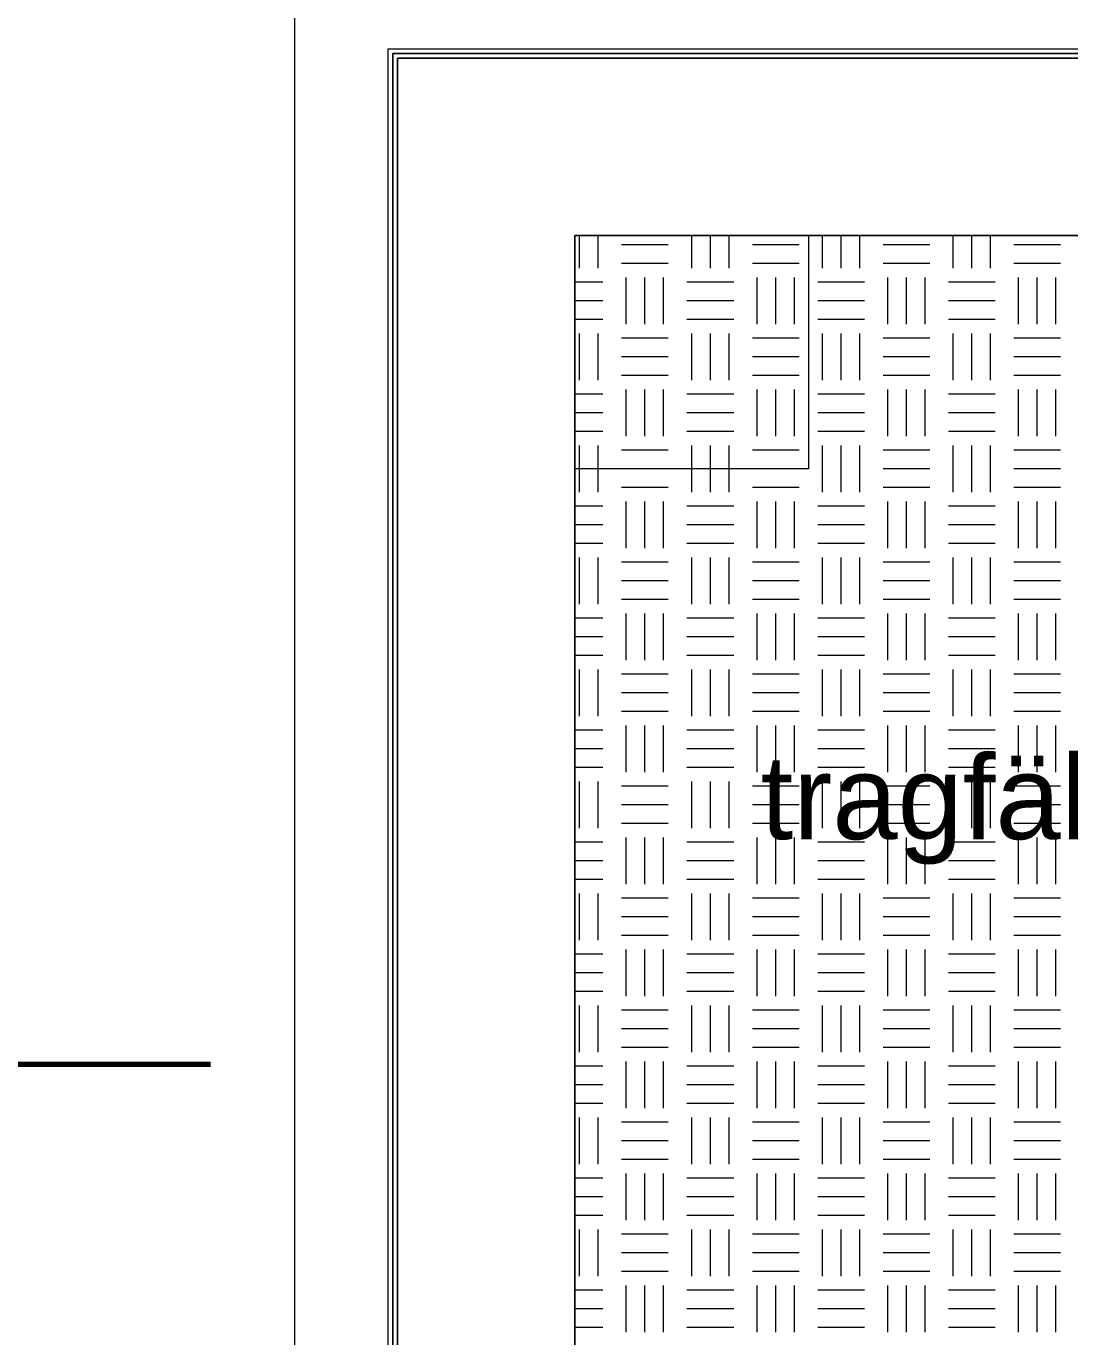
# Model space of a CAD drawing. Extents: x -1907 to 937, y -179 to 966.
# Drawn here: x -462.22 to -439.86, y 247.05 to 275.13 of the extents above; entities that cross this region are included whole.
import ezdxf
from ezdxf.lldxf.tags import DXFTag

# ---------------------------------------------------------------- set-up
doc = ezdxf.new("R2010")
doc.units = 0
doc.layers.get('0').update_dxf_attribs({"lineweight": 13})
for name, color, linetype, lineweight in [('A-DETL-____-HDLN', 7, '_Verdeckte Linien_', 9), ('A-FLOR-____-OTLN', 7, 'Continuous', 9), ('A-GENM-____-OTLN', 7, 'Continuous', 9), ('Text', 7, 'Continuous', 5)]:
    doc.layers.add(name, color=color, linetype=linetype, lineweight=lineweight)
doc.layers.add('G-____-____-SYMB', color=7, linetype='Strichpunkt - Weit', lineweight=5, true_color=0x008080)
doc.styles.get("Standard").update_dxf_attribs({"font": 'arial.ttf'})
tags = doc.linetypes.add('_Schnittlinie_', pattern=[0.3, 0.15, -0.05, 0.05, -0.05]).pattern_tags.tags
tags[10:11] = [DXFTag(74, 4), DXFTag(75, 0), DXFTag(340, '0'), DXFTag(46, 1.0), DXFTag(50, 0.0), DXFTag(44, 0.0), DXFTag(45, 0.0)]
tags[8:9] = [DXFTag(74, 4), DXFTag(75, 0), DXFTag(340, '0'), DXFTag(46, 1.0), DXFTag(50, 0.0), DXFTag(44, 0.0), DXFTag(45, 0.0)]
tags[6:7] = [DXFTag(74, 4), DXFTag(75, 0), DXFTag(340, '0'), DXFTag(46, 1.0), DXFTag(50, 0.0), DXFTag(44, 0.0), DXFTag(45, 0.0)]
tags[4:5] = [DXFTag(74, 4), DXFTag(75, 0), DXFTag(340, '0'), DXFTag(46, 1.0), DXFTag(50, 0.0), DXFTag(44, 0.0), DXFTag(45, 0.0)]
tags = doc.linetypes.add('_Verdeckte Linien_', pattern=[0.15, 0.1, -0.05]).pattern_tags.tags
tags[6:7] = [DXFTag(74, 4), DXFTag(75, 0), DXFTag(340, '0'), DXFTag(46, 1.0), DXFTag(50, 0.0), DXFTag(44, 0.0), DXFTag(45, 0.0)]
tags[4:5] = [DXFTag(74, 4), DXFTag(75, 0), DXFTag(340, '0'), DXFTag(46, 1.0), DXFTag(50, 0.0), DXFTag(44, 0.0), DXFTag(45, 0.0)]
tags = doc.linetypes.add('Strichpunkt - Weit', pattern=[0.5, 0.2, -0.15, 0, -0.15]).pattern_tags.tags
tags[10:11] = [DXFTag(74, 4), DXFTag(75, 0), DXFTag(340, '0'), DXFTag(46, 1.0), DXFTag(50, 0.0), DXFTag(44, 0.0), DXFTag(45, 0.0)]
tags[8:9] = [DXFTag(74, 4), DXFTag(75, 0), DXFTag(340, '0'), DXFTag(46, 1.0), DXFTag(50, 0.0), DXFTag(44, 0.0), DXFTag(45, 0.0)]
tags[6:7] = [DXFTag(74, 4), DXFTag(75, 0), DXFTag(340, '0'), DXFTag(46, 1.0), DXFTag(50, 0.0), DXFTag(44, 0.0), DXFTag(45, 0.0)]
tags[4:5] = [DXFTag(74, 4), DXFTag(75, 0), DXFTag(340, '0'), DXFTag(46, 1.0), DXFTag(50, 0.0), DXFTag(44, 0.0), DXFTag(45, 0.0)]

# ---------------------------------------------------------------- blocks, each defined once
blk = doc.blocks.new('Referenz-A0UJ2810XE', base_point=(-1920.131, -159.413))
at = {"layer": 'A-DETL-____-HDLN', "color": 0, "linetype": '_Verdeckte Linien_', "ltscale": 0.13}
for p, q in [((-456.461, 218.65), (-456.461, 276.65)), ((-404.461, 270.65), (-450.461, 270.65)), ((-450.461, 270.65), (-450.461, 224.65))]:
    blk.add_line(p, q, dxfattribs=at)
at = {"layer": 'A-FLOR-____-OTLN', "color": 0, "linetype": 'Continuous', "ltscale": 0.13}
for p, q in [((-454.461, 224.65), (-454.461, 274.65)), ((-454.461, 274.65), (-400.461, 274.65)), ((-404.461, 270.65), (-450.461, 270.65)), ((-450.461, 270.65), (-450.461, 228.65)), ((-445.461, 270.65), (-445.461, 265.65)), ((-445.461, 265.65), (-450.461, 265.65))]:
    blk.add_line(p, q, dxfattribs=at)
at = {"layer": 'A-GENM-____-OTLN', "color": 0, "linetype": 'Continuous', "ltscale": 0.13}
for p, q in [((-454.461, 224.65), (-454.461, 274.65)), ((-454.461, 274.65), (-400.461, 274.65)), ((-454.361, 224.75), (-454.361, 274.55)), ((-454.361, 274.55), (-400.561, 274.55)), ((-454.361, 274.55), (-454.361, 224.75)), ((-400.561, 274.55), (-454.361, 274.55)), ((-454.261, 224.85), (-454.261, 274.45)), ((-454.261, 274.45), (-400.661, 274.45)), ((-400.661, 274.45), (-454.261, 274.45)), ((-454.261, 274.45), (-454.261, 224.85)), ((-450.461, 228.65), (-450.461, 270.65)), ((-450.461, 270.65), (-404.461, 270.65)), ((-404.461, 270.65), (-450.461, 270.65)), ((-450.461, 270.65), (-450.461, 228.65)), ((-450.361, 269.95), (-450.361, 270.65)), ((-449.961, 269.95), (-449.961, 270.65)), ((-448.461, 270.45), (-449.461, 270.45)), ((-447.961, 269.95), (-447.961, 270.65)), ((-447.561, 269.95), (-447.561, 270.65)), ((-447.161, 269.95), (-447.161, 270.65)), ((-445.661, 270.45), (-446.661, 270.45)), ((-445.161, 269.95), (-445.161, 270.65)), ((-444.761, 269.95), (-444.761, 270.65)), ((-444.361, 269.95), (-444.361, 270.65)), ((-442.861, 270.45), (-443.861, 270.45)), ((-442.361, 269.95), (-442.361, 270.65)), ((-441.961, 269.95), (-441.961, 270.65)), ((-441.561, 269.95), (-441.561, 270.65)), ((-440.061, 270.45), (-441.061, 270.45)), ((-448.461, 270.05), (-449.461, 270.05)), ((-445.661, 270.05), (-446.661, 270.05)), ((-442.861, 270.05), (-443.861, 270.05)), ((-440.061, 270.05), (-441.061, 270.05)), ((-449.861, 269.65), (-450.461, 269.65)), ((-449.361, 268.75), (-449.361, 269.75)), ((-448.961, 268.75), (-448.961, 269.75)), ((-448.561, 268.75), (-448.561, 269.75)), ((-447.061, 269.65), (-448.061, 269.65)), ((-446.561, 268.75), (-446.561, 269.75)), ((-446.161, 268.75), (-446.161, 269.75)), ((-445.761, 268.75), (-445.761, 269.75)), ((-444.261, 269.65), (-445.261, 269.65)), ((-443.761, 268.75), (-443.761, 269.75)), ((-443.361, 268.75), (-443.361, 269.75)), ((-442.961, 268.75), (-442.961, 269.75)), ((-441.461, 269.65), (-442.461, 269.65)), ((-440.961, 268.75), (-440.961, 269.75)), ((-440.561, 268.75), (-440.561, 269.75)), ((-440.161, 268.75), (-440.161, 269.75)), ((-449.861, 269.25), (-450.461, 269.25)), ((-447.061, 269.25), (-448.061, 269.25)), ((-444.261, 269.25), (-445.261, 269.25)), ((-441.461, 269.25), (-442.461, 269.25)), ((-449.861, 268.85), (-450.461, 268.85)), ((-447.061, 268.85), (-448.061, 268.85)), ((-444.261, 268.85), (-445.261, 268.85)), ((-441.461, 268.85), (-442.461, 268.85)), ((-450.361, 267.55), (-450.361, 268.55)), ((-449.961, 267.55), (-449.961, 268.55)), ((-447.961, 267.55), (-447.961, 268.55)), ((-447.561, 267.55), (-447.561, 268.55)), ((-447.161, 267.55), (-447.161, 268.55)), ((-445.161, 267.55), (-445.161, 268.55)), ((-444.761, 267.55), (-444.761, 268.55)), ((-444.361, 267.55), (-444.361, 268.55)), ((-442.361, 267.55), (-442.361, 268.55)), ((-441.961, 267.55), (-441.961, 268.55)), ((-441.561, 267.55), (-441.561, 268.55)), ((-448.461, 268.45), (-449.461, 268.45)), ((-445.661, 268.45), (-446.661, 268.45)), ((-442.861, 268.45), (-443.861, 268.45)), ((-440.061, 268.45), (-441.061, 268.45)), ((-448.461, 268.05), (-449.461, 268.05)), ((-445.661, 268.05), (-446.661, 268.05)), ((-442.861, 268.05), (-443.861, 268.05)), ((-440.061, 268.05), (-441.061, 268.05)), ((-448.461, 267.65), (-449.461, 267.65)), ((-445.661, 267.65), (-446.661, 267.65)), ((-442.861, 267.65), (-443.861, 267.65)), ((-440.061, 267.65), (-441.061, 267.65)), ((-449.361, 266.35), (-449.361, 267.35)), ((-448.961, 266.35), (-448.961, 267.35)), ((-448.561, 266.35), (-448.561, 267.35)), ((-446.561, 266.35), (-446.561, 267.35)), ((-446.161, 266.35), (-446.161, 267.35)), ((-445.761, 266.35), (-445.761, 267.35)), ((-443.761, 266.35), (-443.761, 267.35)), ((-443.361, 266.35), (-443.361, 267.35)), ((-442.961, 266.35), (-442.961, 267.35)), ((-440.961, 266.35), (-440.961, 267.35)), ((-440.561, 266.35), (-440.561, 267.35)), ((-440.161, 266.35), (-440.161, 267.35)), ((-449.861, 267.25), (-450.461, 267.25)), ((-447.061, 267.25), (-448.061, 267.25)), ((-444.261, 267.25), (-445.261, 267.25)), ((-441.461, 267.25), (-442.461, 267.25)), ((-449.861, 266.85), (-450.461, 266.85)), ((-447.061, 266.85), (-448.061, 266.85)), ((-444.261, 266.85), (-445.261, 266.85)), ((-441.461, 266.85), (-442.461, 266.85)), ((-449.861, 266.45), (-450.461, 266.45)), ((-447.061, 266.45), (-448.061, 266.45)), ((-444.261, 266.45), (-445.261, 266.45)), ((-441.461, 266.45), (-442.461, 266.45)), ((-450.361, 265.15), (-450.361, 266.15)), ((-449.961, 265.15), (-449.961, 266.15)), ((-448.461, 266.05), (-449.461, 266.05)), ((-447.961, 265.15), (-447.961, 266.15)), ((-447.561, 265.15), (-447.561, 266.15)), ((-447.161, 265.15), (-447.161, 266.15)), ((-445.661, 266.05), (-446.661, 266.05)), ((-445.161, 265.15), (-445.161, 266.15)), ((-444.761, 265.15), (-444.761, 266.15)), ((-444.361, 265.15), (-444.361, 266.15)), ((-442.861, 266.05), (-443.861, 266.05)), ((-442.361, 265.15), (-442.361, 266.15)), ((-441.961, 265.15), (-441.961, 266.15)), ((-441.561, 265.15), (-441.561, 266.15)), ((-440.061, 266.05), (-441.061, 266.05)), ((-448.461, 265.65), (-449.461, 265.65)), ((-445.661, 265.65), (-446.661, 265.65)), ((-442.861, 265.65), (-443.861, 265.65)), ((-440.061, 265.65), (-441.061, 265.65)), ((-448.461, 265.25), (-449.461, 265.25)), ((-445.661, 265.25), (-446.661, 265.25)), ((-442.861, 265.25), (-443.861, 265.25)), ((-440.061, 265.25), (-441.061, 265.25)), ((-449.861, 264.85), (-450.461, 264.85)), ((-449.361, 263.95), (-449.361, 264.95)), ((-448.961, 263.95), (-448.961, 264.95)), ((-448.561, 263.95), (-448.561, 264.95)), ((-447.061, 264.85), (-448.061, 264.85)), ((-446.561, 263.95), (-446.561, 264.95)), ((-446.161, 263.95), (-446.161, 264.95)), ((-445.761, 263.95), (-445.761, 264.95)), ((-444.261, 264.85), (-445.261, 264.85)), ((-443.761, 263.95), (-443.761, 264.95)), ((-443.361, 263.95), (-443.361, 264.95)), ((-442.961, 263.95), (-442.961, 264.95)), ((-441.461, 264.85), (-442.461, 264.85)), ((-440.961, 263.95), (-440.961, 264.95)), ((-440.561, 263.95), (-440.561, 264.95)), ((-440.161, 263.95), (-440.161, 264.95)), ((-449.861, 264.45), (-450.461, 264.45)), ((-447.061, 264.45), (-448.061, 264.45)), ((-444.261, 264.45), (-445.261, 264.45)), ((-441.461, 264.45), (-442.461, 264.45)), ((-449.861, 264.05), (-450.461, 264.05)), ((-447.061, 264.05), (-448.061, 264.05)), ((-444.261, 264.05), (-445.261, 264.05)), ((-441.461, 264.05), (-442.461, 264.05)), ((-450.361, 262.75), (-450.361, 263.75)), ((-449.961, 262.75), (-449.961, 263.75)), ((-447.961, 262.75), (-447.961, 263.75)), ((-447.561, 262.75), (-447.561, 263.75)), ((-447.161, 262.75), (-447.161, 263.75)), ((-445.161, 262.75), (-445.161, 263.75)), ((-444.761, 262.75), (-444.761, 263.75)), ((-444.361, 262.75), (-444.361, 263.75)), ((-442.361, 262.75), (-442.361, 263.75)), ((-441.961, 262.75), (-441.961, 263.75)), ((-441.561, 262.75), (-441.561, 263.75)), ((-448.461, 263.65), (-449.461, 263.65)), ((-445.661, 263.65), (-446.661, 263.65)), ((-442.861, 263.65), (-443.861, 263.65)), ((-440.061, 263.65), (-441.061, 263.65)), ((-448.461, 263.25), (-449.461, 263.25)), ((-445.661, 263.25), (-446.661, 263.25)), ((-442.861, 263.25), (-443.861, 263.25)), ((-440.061, 263.25), (-441.061, 263.25)), ((-448.461, 262.85), (-449.461, 262.85)), ((-445.661, 262.85), (-446.661, 262.85)), ((-442.861, 262.85), (-443.861, 262.85)), ((-440.061, 262.85), (-441.061, 262.85)), ((-449.861, 262.45), (-450.461, 262.45)), ((-449.361, 261.55), (-449.361, 262.55)), ((-448.961, 261.55), (-448.961, 262.55)), ((-448.561, 261.55), (-448.561, 262.55)), ((-447.061, 262.45), (-448.061, 262.45)), ((-446.561, 261.55), (-446.561, 262.55)), ((-446.161, 261.55), (-446.161, 262.55)), ((-445.761, 261.55), (-445.761, 262.55)), ((-444.261, 262.45), (-445.261, 262.45)), ((-443.761, 261.55), (-443.761, 262.55)), ((-443.361, 261.55), (-443.361, 262.55)), ((-442.961, 261.55), (-442.961, 262.55)), ((-441.461, 262.45), (-442.461, 262.45)), ((-440.961, 261.55), (-440.961, 262.55)), ((-440.561, 261.55), (-440.561, 262.55)), ((-440.161, 261.55), (-440.161, 262.55)), ((-449.861, 262.05), (-450.461, 262.05)), ((-447.061, 262.05), (-448.061, 262.05)), ((-444.261, 262.05), (-445.261, 262.05)), ((-441.461, 262.05), (-442.461, 262.05)), ((-449.861, 261.65), (-450.461, 261.65)), ((-447.061, 261.65), (-448.061, 261.65)), ((-444.261, 261.65), (-445.261, 261.65)), ((-441.461, 261.65), (-442.461, 261.65)), ((-450.361, 260.35), (-450.361, 261.35)), ((-449.961, 260.35), (-449.961, 261.35)), ((-448.461, 261.25), (-449.461, 261.25)), ((-447.961, 260.35), (-447.961, 261.35)), ((-447.561, 260.35), (-447.561, 261.35)), ((-447.161, 260.35), (-447.161, 261.35)), ((-445.661, 261.25), (-446.661, 261.25)), ((-445.161, 260.35), (-445.161, 261.35)), ((-444.761, 260.35), (-444.761, 261.35)), ((-444.361, 260.35), (-444.361, 261.35)), ((-442.861, 261.25), (-443.861, 261.25)), ((-442.361, 260.35), (-442.361, 261.35)), ((-441.961, 260.35), (-441.961, 261.35)), ((-441.561, 260.35), (-441.561, 261.35)), ((-440.061, 261.25), (-441.061, 261.25)), ((-448.461, 260.85), (-449.461, 260.85)), ((-445.661, 260.85), (-446.661, 260.85)), ((-442.861, 260.85), (-443.861, 260.85)), ((-440.061, 260.85), (-441.061, 260.85)), ((-448.461, 260.45), (-449.461, 260.45)), ((-445.661, 260.45), (-446.661, 260.45)), ((-442.861, 260.45), (-443.861, 260.45)), ((-440.061, 260.45), (-441.061, 260.45)), ((-449.861, 260.05), (-450.461, 260.05)), ((-449.361, 259.15), (-449.361, 260.15)), ((-448.961, 259.15), (-448.961, 260.15)), ((-448.561, 259.15), (-448.561, 260.15)), ((-447.061, 260.05), (-448.061, 260.05)), ((-446.561, 259.15), (-446.561, 260.15)), ((-446.161, 259.15), (-446.161, 260.15)), ((-445.761, 259.15), (-445.761, 260.15)), ((-444.261, 260.05), (-445.261, 260.05)), ((-443.761, 259.15), (-443.761, 260.15)), ((-443.361, 259.15), (-443.361, 260.15)), ((-442.961, 259.15), (-442.961, 260.15)), ((-441.461, 260.05), (-442.461, 260.05)), ((-440.961, 259.15), (-440.961, 260.15)), ((-440.561, 259.15), (-440.561, 260.15)), ((-440.161, 259.15), (-440.161, 260.15)), ((-449.861, 259.65), (-450.461, 259.65)), ((-447.061, 259.65), (-448.061, 259.65)), ((-444.261, 259.65), (-445.261, 259.65)), ((-441.461, 259.65), (-442.461, 259.65)), ((-449.861, 259.25), (-450.461, 259.25)), ((-447.061, 259.25), (-448.061, 259.25)), ((-444.261, 259.25), (-445.261, 259.25)), ((-441.461, 259.25), (-442.461, 259.25)), ((-450.361, 257.95), (-450.361, 258.95)), ((-449.961, 257.95), (-449.961, 258.95)), ((-447.961, 257.95), (-447.961, 258.95)), ((-447.561, 257.95), (-447.561, 258.95)), ((-447.161, 257.95), (-447.161, 258.95)), ((-445.161, 257.95), (-445.161, 258.95)), ((-444.761, 257.95), (-444.761, 258.95)), ((-444.361, 257.95), (-444.361, 258.95)), ((-442.361, 257.95), (-442.361, 258.95)), ((-441.961, 257.95), (-441.961, 258.95)), ((-441.561, 257.95), (-441.561, 258.95)), ((-448.461, 258.85), (-449.461, 258.85)), ((-445.661, 258.85), (-446.661, 258.85)), ((-442.861, 258.85), (-443.861, 258.85)), ((-440.061, 258.85), (-441.061, 258.85)), ((-448.461, 258.45), (-449.461, 258.45)), ((-445.661, 258.45), (-446.661, 258.45)), ((-442.861, 258.45), (-443.861, 258.45)), ((-440.061, 258.45), (-441.061, 258.45)), ((-448.461, 258.05), (-449.461, 258.05)), ((-445.661, 258.05), (-446.661, 258.05)), ((-442.861, 258.05), (-443.861, 258.05)), ((-440.061, 258.05), (-441.061, 258.05)), ((-449.861, 257.65), (-450.461, 257.65)), ((-449.361, 256.75), (-449.361, 257.75)), ((-448.961, 256.75), (-448.961, 257.75)), ((-448.561, 256.75), (-448.561, 257.75)), ((-447.061, 257.65), (-448.061, 257.65)), ((-446.561, 256.75), (-446.561, 257.75)), ((-446.161, 256.75), (-446.161, 257.75)), ((-445.761, 256.75), (-445.761, 257.75)), ((-444.261, 257.65), (-445.261, 257.65)), ((-443.761, 256.75), (-443.761, 257.75)), ((-443.361, 256.75), (-443.361, 257.75)), ((-442.961, 256.75), (-442.961, 257.75)), ((-441.461, 257.65), (-442.461, 257.65)), ((-440.961, 256.75), (-440.961, 257.75)), ((-440.561, 256.75), (-440.561, 257.75)), ((-440.161, 256.75), (-440.161, 257.75)), ((-449.861, 257.25), (-450.461, 257.25)), ((-447.061, 257.25), (-448.061, 257.25)), ((-444.261, 257.25), (-445.261, 257.25)), ((-441.461, 257.25), (-442.461, 257.25)), ((-449.861, 256.85), (-450.461, 256.85)), ((-447.061, 256.85), (-448.061, 256.85)), ((-444.261, 256.85), (-445.261, 256.85)), ((-441.461, 256.85), (-442.461, 256.85)), ((-450.361, 255.55), (-450.361, 256.55)), ((-449.961, 255.55), (-449.961, 256.55)), ((-448.461, 256.45), (-449.461, 256.45)), ((-447.961, 255.55), (-447.961, 256.55)), ((-447.561, 255.55), (-447.561, 256.55)), ((-447.161, 255.55), (-447.161, 256.55)), ((-445.661, 256.45), (-446.661, 256.45)), ((-445.161, 255.55), (-445.161, 256.55)), ((-444.761, 255.55), (-444.761, 256.55)), ((-444.361, 255.55), (-444.361, 256.55)), ((-442.861, 256.45), (-443.861, 256.45)), ((-442.361, 255.55), (-442.361, 256.55)), ((-441.961, 255.55), (-441.961, 256.55)), ((-441.561, 255.55), (-441.561, 256.55)), ((-440.061, 256.45), (-441.061, 256.45)), ((-448.461, 256.05), (-449.461, 256.05)), ((-445.661, 256.05), (-446.661, 256.05)), ((-442.861, 256.05), (-443.861, 256.05)), ((-440.061, 256.05), (-441.061, 256.05)), ((-448.461, 255.65), (-449.461, 255.65)), ((-445.661, 255.65), (-446.661, 255.65)), ((-442.861, 255.65), (-443.861, 255.65)), ((-440.061, 255.65), (-441.061, 255.65)), ((-449.361, 254.35), (-449.361, 255.35)), ((-448.961, 254.35), (-448.961, 255.35)), ((-448.561, 254.35), (-448.561, 255.35)), ((-446.561, 254.35), (-446.561, 255.35)), ((-446.161, 254.35), (-446.161, 255.35)), ((-445.761, 254.35), (-445.761, 255.35)), ((-443.761, 254.35), (-443.761, 255.35)), ((-443.361, 254.35), (-443.361, 255.35)), ((-442.961, 254.35), (-442.961, 255.35)), ((-440.961, 254.35), (-440.961, 255.35)), ((-440.561, 254.35), (-440.561, 255.35)), ((-440.161, 254.35), (-440.161, 255.35)), ((-449.861, 255.25), (-450.461, 255.25)), ((-447.061, 255.25), (-448.061, 255.25)), ((-444.261, 255.25), (-445.261, 255.25)), ((-441.461, 255.25), (-442.461, 255.25)), ((-449.861, 254.85), (-450.461, 254.85)), ((-447.061, 254.85), (-448.061, 254.85)), ((-444.261, 254.85), (-445.261, 254.85)), ((-441.461, 254.85), (-442.461, 254.85)), ((-449.861, 254.45), (-450.461, 254.45)), ((-447.061, 254.45), (-448.061, 254.45)), ((-444.261, 254.45), (-445.261, 254.45)), ((-441.461, 254.45), (-442.461, 254.45)), ((-450.361, 253.15), (-450.361, 254.15)), ((-449.961, 253.15), (-449.961, 254.15)), ((-447.961, 253.15), (-447.961, 254.15)), ((-447.561, 253.15), (-447.561, 254.15)), ((-447.161, 253.15), (-447.161, 254.15)), ((-445.161, 253.15), (-445.161, 254.15)), ((-444.761, 253.15), (-444.761, 254.15)), ((-444.361, 253.15), (-444.361, 254.15)), ((-442.361, 253.15), (-442.361, 254.15)), ((-441.961, 253.15), (-441.961, 254.15)), ((-441.561, 253.15), (-441.561, 254.15)), ((-448.461, 254.05), (-449.461, 254.05)), ((-445.661, 254.05), (-446.661, 254.05)), ((-442.861, 254.05), (-443.861, 254.05)), ((-440.061, 254.05), (-441.061, 254.05)), ((-448.461, 253.65), (-449.461, 253.65)), ((-445.661, 253.65), (-446.661, 253.65)), ((-442.861, 253.65), (-443.861, 253.65)), ((-440.061, 253.65), (-441.061, 253.65)), ((-448.461, 253.25), (-449.461, 253.25)), ((-445.661, 253.25), (-446.661, 253.25)), ((-442.861, 253.25), (-443.861, 253.25)), ((-440.061, 253.25), (-441.061, 253.25)), ((-449.861, 252.85), (-450.461, 252.85)), ((-449.361, 251.95), (-449.361, 252.95)), ((-448.961, 251.95), (-448.961, 252.95)), ((-448.561, 251.95), (-448.561, 252.95)), ((-447.061, 252.85), (-448.061, 252.85)), ((-446.561, 251.95), (-446.561, 252.95)), ((-446.161, 251.95), (-446.161, 252.95)), ((-445.761, 251.95), (-445.761, 252.95)), ((-444.261, 252.85), (-445.261, 252.85)), ((-443.761, 251.95), (-443.761, 252.95)), ((-443.361, 251.95), (-443.361, 252.95)), ((-442.961, 251.95), (-442.961, 252.95)), ((-441.461, 252.85), (-442.461, 252.85)), ((-440.961, 251.95), (-440.961, 252.95)), ((-440.561, 251.95), (-440.561, 252.95)), ((-440.161, 251.95), (-440.161, 252.95)), ((-449.861, 252.45), (-450.461, 252.45)), ((-447.061, 252.45), (-448.061, 252.45)), ((-444.261, 252.45), (-445.261, 252.45)), ((-441.461, 252.45), (-442.461, 252.45)), ((-449.861, 252.05), (-450.461, 252.05)), ((-447.061, 252.05), (-448.061, 252.05)), ((-444.261, 252.05), (-445.261, 252.05)), ((-441.461, 252.05), (-442.461, 252.05)), ((-450.361, 250.75), (-450.361, 251.75)), ((-449.961, 250.75), (-449.961, 251.75)), ((-448.461, 251.65), (-449.461, 251.65)), ((-447.961, 250.75), (-447.961, 251.75)), ((-447.561, 250.75), (-447.561, 251.75)), ((-447.161, 250.75), (-447.161, 251.75)), ((-445.661, 251.65), (-446.661, 251.65)), ((-445.161, 250.75), (-445.161, 251.75)), ((-444.761, 250.75), (-444.761, 251.75)), ((-444.361, 250.75), (-444.361, 251.75)), ((-442.861, 251.65), (-443.861, 251.65)), ((-442.361, 250.75), (-442.361, 251.75)), ((-441.961, 250.75), (-441.961, 251.75)), ((-441.561, 250.75), (-441.561, 251.75)), ((-440.061, 251.65), (-441.061, 251.65)), ((-448.461, 251.25), (-449.461, 251.25)), ((-445.661, 251.25), (-446.661, 251.25)), ((-442.861, 251.25), (-443.861, 251.25)), ((-440.061, 251.25), (-441.061, 251.25)), ((-448.461, 250.85), (-449.461, 250.85)), ((-445.661, 250.85), (-446.661, 250.85)), ((-442.861, 250.85), (-443.861, 250.85)), ((-440.061, 250.85), (-441.061, 250.85)), ((-449.361, 249.55), (-449.361, 250.55)), ((-448.961, 249.55), (-448.961, 250.55)), ((-448.561, 249.55), (-448.561, 250.55)), ((-446.561, 249.55), (-446.561, 250.55)), ((-446.161, 249.55), (-446.161, 250.55)), ((-445.761, 249.55), (-445.761, 250.55)), ((-443.761, 249.55), (-443.761, 250.55)), ((-443.361, 249.55), (-443.361, 250.55)), ((-442.961, 249.55), (-442.961, 250.55)), ((-440.961, 249.55), (-440.961, 250.55)), ((-440.561, 249.55), (-440.561, 250.55)), ((-440.161, 249.55), (-440.161, 250.55)), ((-449.861, 250.45), (-450.461, 250.45)), ((-447.061, 250.45), (-448.061, 250.45)), ((-444.261, 250.45), (-445.261, 250.45)), ((-441.461, 250.45), (-442.461, 250.45)), ((-449.861, 250.05), (-450.461, 250.05)), ((-447.061, 250.05), (-448.061, 250.05)), ((-444.261, 250.05), (-445.261, 250.05)), ((-441.461, 250.05), (-442.461, 250.05)), ((-449.861, 249.65), (-450.461, 249.65)), ((-447.061, 249.65), (-448.061, 249.65)), ((-444.261, 249.65), (-445.261, 249.65)), ((-441.461, 249.65), (-442.461, 249.65)), ((-450.361, 248.35), (-450.361, 249.35)), ((-449.961, 248.35), (-449.961, 249.35)), ((-448.461, 249.25), (-449.461, 249.25)), ((-447.961, 248.35), (-447.961, 249.35)), ((-447.561, 248.35), (-447.561, 249.35)), ((-447.161, 248.35), (-447.161, 249.35)), ((-445.661, 249.25), (-446.661, 249.25)), ((-445.161, 248.35), (-445.161, 249.35)), ((-444.761, 248.35), (-444.761, 249.35)), ((-444.361, 248.35), (-444.361, 249.35)), ((-442.861, 249.25), (-443.861, 249.25)), ((-442.361, 248.35), (-442.361, 249.35)), ((-441.961, 248.35), (-441.961, 249.35)), ((-441.561, 248.35), (-441.561, 249.35)), ((-440.061, 249.25), (-441.061, 249.25)), ((-448.461, 248.85), (-449.461, 248.85)), ((-445.661, 248.85), (-446.661, 248.85)), ((-442.861, 248.85), (-443.861, 248.85)), ((-440.061, 248.85), (-441.061, 248.85)), ((-448.461, 248.45), (-449.461, 248.45)), ((-445.661, 248.45), (-446.661, 248.45)), ((-442.861, 248.45), (-443.861, 248.45)), ((-440.061, 248.45), (-441.061, 248.45)), ((-449.861, 248.05), (-450.461, 248.05)), ((-449.361, 247.15), (-449.361, 248.15)), ((-448.961, 247.15), (-448.961, 248.15)), ((-448.561, 247.15), (-448.561, 248.15)), ((-447.061, 248.05), (-448.061, 248.05)), ((-446.561, 247.15), (-446.561, 248.15)), ((-446.161, 247.15), (-446.161, 248.15)), ((-445.761, 247.15), (-445.761, 248.15)), ((-444.261, 248.05), (-445.261, 248.05)), ((-443.761, 247.15), (-443.761, 248.15)), ((-443.361, 247.15), (-443.361, 248.15)), ((-442.961, 247.15), (-442.961, 248.15)), ((-441.461, 248.05), (-442.461, 248.05)), ((-440.961, 247.15), (-440.961, 248.15)), ((-440.561, 247.15), (-440.561, 248.15)), ((-440.161, 247.15), (-440.161, 248.15)), ((-449.861, 247.65), (-450.461, 247.65)), ((-447.061, 247.65), (-448.061, 247.65)), ((-444.261, 247.65), (-445.261, 247.65)), ((-441.461, 247.65), (-442.461, 247.65)), ((-449.861, 247.25), (-450.461, 247.25)), ((-447.061, 247.25), (-448.061, 247.25)), ((-444.261, 247.25), (-445.261, 247.25)), ((-441.461, 247.25), (-442.461, 247.25))]:
    blk.add_line(p, q, dxfattribs=at)
at = {"layer": 'G-____-____-SYMB', "color": 0, "linetype": '_Schnittlinie_', "lineweight": 70, "ltscale": 0.7}
blk.add_line((-478.403, 252.891), (-458.271, 252.891), dxfattribs=at)
at = {"layer": 'Text', "color": 0, "linetype": 'Continuous', "ltscale": 0.13, "insert": (-446.485, 259.513), "char_height": 1.8, "attachment_point": 1}
blk.add_mtext('{\\fArial;tragfähige Abdeckung z.B. Riffelblech}', dxfattribs=at)

msp = doc.modelspace()

# ---------------------------------------------------------------- block references
at = {"color": 9, "lineweight": 25, "ltscale": 0.25, "true_color": 0xc0c0c0}
msp.add_blockref('Referenz-A0UJ2810XE', (-1920.131, -159.413), dxfattribs=at)

doc.saveas('drawing.dxf')
